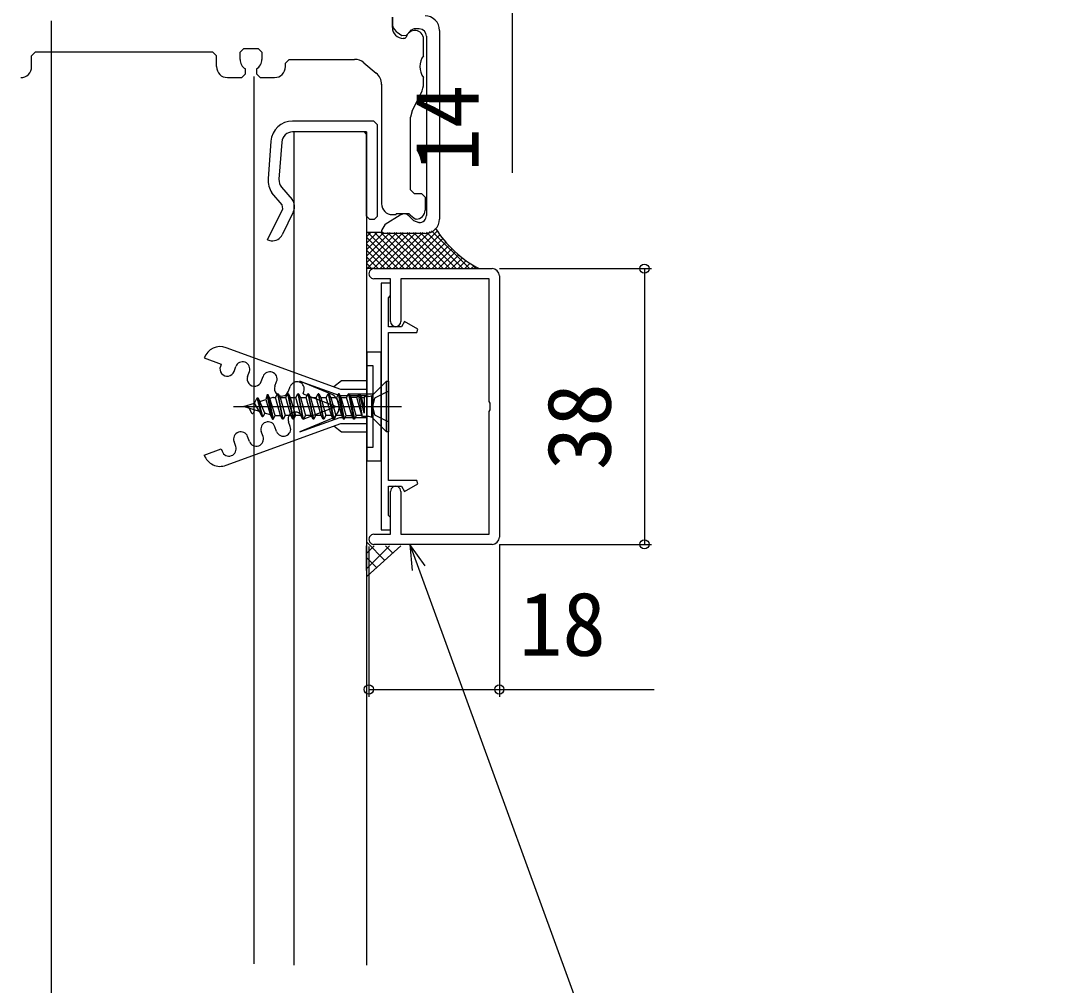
# Model space of a CAD drawing. Units: millimetres, scale not verified. Extents: x -525 to 525, y -782 to 777.
# Drawn here: x -291.2 to -148.3, y 136.4 to 269.3 of the extents above; entities that cross this region are included whole.
import ezdxf
from ezdxf.enums import TextEntityAlignment as Align

# ---------------------------------------------------------------- set-up
doc = ezdxf.new("R2010")
doc.units = ezdxf.units.MM
doc.header["$LTSCALE"] = 4
for name, color, linetype in [('0-2_YKK_11', 7, 'Continuous'), ('0-4_YKK_13', 4, 'Continuous'), ('0-6_YKK_D', 6, 'Continuous'), ('0-8_YSS_K', 3, 'Continuous')]:
    doc.layers.add(name, color=color, linetype=linetype)
doc.styles.add('ＭＳ ゴシック', font='')
doc.styles.get('ＭＳ ゴシック').set_extended_font_data('MS Gothic')

msp = doc.modelspace()

# ---------------------------------------------------------------- linework, layer by layer
at = {"layer": '0-2_YKK_11'}
for p, q in [((-242.487, 235.161), (-226.187, 235.161)), ((-225.187, 234.161), (-225.187, 198.161)), ((-226.187, 197.161), (-242.487, 197.161))]:
    msp.add_line(p, q, dxfattribs=at)
for points in [[(-240.187, 227.861), (-240.187, 233.761), (-242.487, 233.761)], [(-238.787, 204.461), (-238.787, 198.561), (-226.587, 198.561), (-226.587, 215.491), (-226.444, 215.682), (-226.444, 216.641), (-226.587, 216.832), (-226.587, 233.761), (-238.787, 233.761), (-238.787, 227.861)], [(-242.487, 198.561), (-240.187, 198.561), (-240.187, 204.461)]]:
    msp.add_lwpolyline(points, dxfattribs=at)
msp.add_lwpolyline([(-241.487, 233.161), (-241.487, 199.161), (-240.187, 199.161), (-240.187, 200.861), (-240.487, 201.161), (-240.487, 205.162), (-238.698, 205.162), (-238.287, 204.449), (-236.447, 205.512), (-236.567, 205.962), (-240.487, 205.962), (-240.487, 226.361), (-236.568, 226.361), (-236.447, 226.811), (-238.287, 227.874), (-238.698, 227.161), (-240.487, 227.161), (-240.487, 231.161), (-240.187, 231.461), (-240.187, 233.161)], close=True, dxfattribs=at)
for centre, radius, start, end in [((-242.487, 234.461), 0.7, 89.99999, 270.00001), ((-226.187, 234.161), 1, 0.00001, 89.99999), ((-239.487, 227.861), 0.7, 180.00001, 359.99877), ((-239.487, 204.461), 0.7, 359.99877, 180), ((-242.487, 197.861), 0.7, 89.99999, 270.00001), ((-226.187, 198.161), 1, 270.00001, 359.99999)]:
    msp.add_arc(centre, radius, start, end, dxfattribs=at)
at = {"layer": '0-4_YKK_13'}
for p, q in [((-247.055, 218.511), (-262.875, 224.27)), ((-265.887, 222.865), (-263.538, 222.01)), ((-263.538, 222.01), (-263.658, 221.681)), ((-261.778, 220.997), (-261.539, 221.655)), ((-259.899, 220.313), (-259.659, 220.971)), ((-258.019, 219.629), (-257.78, 220.287)), ((-256.14, 218.945), (-255.901, 219.603)), ((-254.261, 218.261), (-254.021, 218.919)), ((-240.737, 219.661), (-242.603, 217.796)), ((-257.887, 214.745), (-258.587, 217.364)), ((-257.787, 214.745), (-258.487, 217.364)), ((-256.487, 214.411), (-257.187, 217.792)), ((-257.087, 217.792), (-256.387, 214.411)), ((-256.122, 214.921), (-256.822, 217.282)), ((-256.312, 217.401), (-256.053, 217.401)), ((-255.687, 217.911), (-255.787, 217.911)), ((-255.422, 217.401), (-254.653, 217.401)), ((-254.287, 217.911), (-254.387, 217.911)), ((-254.022, 217.401), (-253.253, 217.401)), ((-252.887, 217.911), (-252.987, 217.911)), ((-252.622, 217.401), (-251.853, 217.401)), ((-252.262, 217.906), (-252.142, 218.235)), ((-252.262, 217.906), (-247.698, 216.161)), ((-251.487, 217.911), (-251.587, 217.911)), ((-251.222, 217.401), (-250.453, 217.401)), ((-250.087, 217.911), (-250.187, 217.911)), ((-249.822, 217.401), (-249.053, 217.401)), ((-248.687, 217.911), (-248.787, 217.911)), ((-248.422, 217.401), (-247.653, 217.401)), ((-247.287, 217.911), (-247.387, 217.911)), ((-247.205, 217.661), (-243.469, 217.661)), ((-243.469, 218.511), (-247.055, 218.511)), ((-247.022, 217.401), (-246.253, 217.401)), ((-245.887, 217.911), (-245.987, 217.911)), ((-245.781, 217.911), (-242.652, 217.911)), ((-244.922, 214.921), (-245.622, 217.401)), ((-244.153, 214.921), (-244.853, 217.401)), ((-244.069, 214.761), (-244.606, 217.875)), ((-243.837, 216.039), (-244.222, 217.401)), ((-242.837, 217.561), (-242.837, 214.761)), ((-261.834, 216.161), (-238.699, 216.161)), ((-258.272, 215.484), (-258.972, 216.625)), ((-257.522, 215.255), (-258.222, 216.854)), ((-252.262, 214.417), (-247.698, 216.161)), ((-248.166, 214.567), (-252.688, 212.666)), ((-252.262, 214.417), (-252.381, 214.746)), ((-242.603, 214.527), (-240.737, 212.661)), ((-255.901, 212.72), (-256.14, 213.378)), ((-254.021, 213.404), (-254.261, 214.062)), ((-259.659, 211.352), (-259.899, 212.01)), ((-257.78, 212.036), (-258.019, 212.694)), ((-265.887, 209.458), (-263.538, 210.313)), ((-263.538, 210.313), (-263.418, 209.984)), ((-261.539, 210.668), (-261.778, 211.326))]:
    msp.add_line(p, q, dxfattribs=at)
for points in [[(-243.469, 210.561), (-242.569, 210.561), (-242.569, 221.761), (-243.469, 221.761)], [(-240.737, 219.661), (-240.487, 219.661), (-240.487, 212.661), (-240.737, 212.661)]]:
    msp.add_lwpolyline(points, close=True, dxfattribs=at)
for points in [[(-248.166, 217.756), (-252.688, 219.657), (-247.205, 217.661)], [(-243.469, 219.711), (-246.969, 219.711), (-248.027, 218.865)], [(-256.783, 215.029), (-257.522, 215.255), (-257.787, 214.745), (-257.887, 214.745), (-258.272, 215.484), (-260.487, 216.161), (-258.972, 216.625), (-258.587, 217.364), (-258.487, 217.364), (-258.222, 216.854), (-257.372, 217.114), (-256.753, 214.921), (-256.487, 214.411), (-256.387, 214.411), (-256.122, 214.921), (-255.353, 214.921)], [(-256.546, 217.366), (-256.822, 217.282), (-257.087, 217.792), (-257.187, 217.792), (-257.372, 217.114)], [(-253.953, 214.921), (-254.722, 214.921), (-254.987, 214.411), (-255.087, 214.411), (-255.353, 214.921), (-256.053, 217.401), (-255.787, 217.911), (-255.087, 214.411)], [(-254.987, 214.411), (-255.687, 217.911), (-255.422, 217.401), (-254.722, 214.921)], [(-252.553, 214.921), (-253.322, 214.921), (-253.587, 214.411), (-253.687, 214.411), (-253.953, 214.921), (-254.653, 217.401), (-254.387, 217.911), (-253.687, 214.411)], [(-253.587, 214.411), (-254.287, 217.911), (-254.022, 217.401), (-253.322, 214.921)], [(-251.153, 214.921), (-251.922, 214.921), (-252.187, 214.411), (-252.287, 214.411), (-252.553, 214.921), (-253.253, 217.401), (-252.987, 217.911), (-252.287, 214.411)], [(-252.187, 214.411), (-252.887, 217.911), (-252.622, 217.401), (-251.922, 214.921)], [(-249.753, 214.921), (-250.522, 214.921), (-250.787, 214.411), (-250.887, 214.411), (-251.153, 214.921), (-251.853, 217.401), (-251.587, 217.911), (-250.887, 214.411)], [(-250.787, 214.411), (-251.487, 217.911), (-251.222, 217.401), (-250.522, 214.921)], [(-248.353, 214.921), (-249.122, 214.921), (-249.387, 214.411), (-249.487, 214.411), (-249.753, 214.921), (-250.453, 217.401), (-250.187, 217.911), (-249.487, 214.411)], [(-249.387, 214.411), (-250.087, 217.911), (-249.822, 217.401), (-249.122, 214.921)], [(-246.953, 214.921), (-247.722, 214.921), (-247.987, 214.411), (-248.087, 214.411), (-248.353, 214.921), (-249.053, 217.401), (-248.787, 217.911), (-248.087, 214.411)], [(-247.987, 214.411), (-248.687, 217.911), (-248.422, 217.401), (-247.722, 214.921)], [(-246.322, 214.921), (-247.022, 217.401), (-247.287, 217.911), (-246.587, 214.411), (-246.687, 214.411), (-247.387, 217.911), (-247.653, 217.401), (-246.953, 214.921), (-246.687, 214.411)], [(-243.169, 214.761), (-244.069, 214.761), (-244.153, 214.921), (-244.922, 214.921), (-245.187, 214.411), (-245.287, 214.411), (-245.553, 214.921), (-246.253, 217.401), (-245.987, 217.911), (-245.287, 214.411)], [(-244.433, 217.807), (-244.606, 217.875), (-244.853, 217.401), (-245.622, 217.401), (-245.887, 217.911), (-245.187, 214.411)], [(-243.169, 217.561), (-243.745, 217.561), (-243.837, 217.401), (-243.837, 215.221), (-244.433, 217.807), (-244.222, 217.401), (-243.837, 217.401)], [(-240.487, 218.261), (-242.403, 217.306), (-242.688, 216.161), (-242.403, 215.016), (-240.487, 214.061)], [(-258.922, 215.683), (-259.187, 215.173), (-259.287, 215.173), (-259.672, 215.912)], [(-252.688, 212.666), (-247.205, 214.661), (-243.469, 214.661)], [(-246.587, 214.411), (-246.322, 214.921), (-245.553, 214.921)], [(-262.875, 208.053), (-247.055, 213.811), (-243.469, 213.811)], [(-243.469, 212.611), (-246.969, 212.611), (-248.027, 213.458)]]:
    msp.add_lwpolyline(points, dxfattribs=at)
for centre, radius, start, end in [((-263.679, 222.061), 2.35, 70, 160), ((-262.718, 221.339), 1, 160, 340), ((-260.599, 221.313), 1, 340, 160), ((-258.959, 219.971), 1, 160, 340), ((-256.84, 219.945), 1, 340, 160), ((-255.2, 218.603), 1, 160, 340), ((-253.082, 218.577), 1, 340, 160), ((-256.312, 216.601), 0.8, 89.99998, 106.99998), ((-249.1, 216.161), 1.848, 300.38856, 59.61144), ((-243.169, 218.361), 0.8, 270, 314.99999), ((-253.321, 214.404), 1, 20, 200), ((-243.169, 213.961), 0.8, 44.99999, 89.99998), ((-257.08, 213.036), 1, 20, 200), ((-254.961, 213.062), 1, 200, 20), ((-260.839, 211.668), 1, 20, 200), ((-258.72, 211.694), 1, 200, 20), ((-262.479, 210.326), 1, 200, 20), ((-263.679, 210.262), 2.35, 200, 290)]:
    msp.add_arc(centre, radius, start, end, dxfattribs=at)
at = {"layer": '0-6_YKK_D'}
for p, q in [((-286.998, 269.3), (-286.998, 118.339)), ((-225.187, 235.161), (-204.187, 235.162)), ((-205.187, 235.162), (-205.187, 197.162)), ((-243.187, 196.861), (-243.187, 176.161)), ((-225.187, 197.161), (-204.187, 197.162)), ((-225.187, 197.161), (-225.187, 176.161))]:
    msp.add_line(p, q, dxfattribs=at)
for points in [[(-223.406, 284), (-223.406, 270), (-223.406, 248.382)], [(-235.437, 194.193), (-237.516, 197.161), (-237.2, 193.552)], [(-237.516, 197.161), (-236.319, 193.873), (-209.191, 119.339), (-123.01, 119.339)], [(-243.187, 177.161), (-225.187, 177.161), (-203.842, 177.161)]]:
    msp.add_lwpolyline(points, dxfattribs=at)
for centre in [(-205.187, 235.162), (-205.187, 197.162), (-243.187, 177.161), (-225.187, 177.161)]:
    msp.add_circle(centre, 0.637, dxfattribs=at)
at = {"layer": '0-8_YSS_K'}
for p, q in [((-239.942, 269.003), (-239.942, 269.803)), ((-239.942, 269.803), (-239.942, 268.989)), ((-239.942, 268.403), (-239.942, 269.003)), ((-239.442, 267.871), (-239.302, 267.76)), ((-239.302, 267.76), (-238.636, 267.294)), ((-238.671, 267.32), (-238.636, 267.294)), ((-238.636, 267.294), (-237.996, 267.35)), ((-237.996, 267.35), (-237.642, 267.704)), ((-237.996, 267.35), (-237.642, 267.704)), ((-237.642, 267.704), (-237.289, 268.057)), ((-236.935, 268.204), (-237.289, 268.057)), ((-236.242, 268.204), (-236.935, 268.204)), ((-233.442, 268.004), (-233.441, 255.004)), ((-233.442, 268.004), (-233.442, 264.704)), ((-238.218, 266.904), (-238.442, 266.903)), ((-238.218, 266.904), (-238.023, 267.06)), ((-235.642, 264.504), (-235.642, 266.799)), ((-235.242, 267.204), (-235.241, 255.004)), ((-289.192, 265), (-289.692, 264.5)), ((-289.691, 263), (-289.692, 264.5)), ((-264.692, 265.002), (-289.192, 265)), ((-264.192, 264.502), (-264.692, 265.002)), ((-264.192, 263.002), (-264.192, 264.502)), ((-260.442, 265.502), (-260.942, 265.002)), ((-260.942, 264.002), (-260.942, 265.002)), ((-260.442, 265.502), (-258.442, 265.502)), ((-257.942, 265.002), (-258.442, 265.502)), ((-257.942, 265.002), (-257.942, 264.002)), ((-254.192, 264.002), (-254.692, 263.502)), ((-254.692, 263.002), (-254.692, 263.502)), ((-254.192, 264.002), (-245.166, 264.003)), ((-243.885, 263.54), (-242.161, 262.103)), ((-260.692, 261.502), (-260.192, 262.002)), ((-260.192, 262.002), (-260.192, 262.703)), ((-258.987, 139.339), (-258.987, 261.659)), ((-258.692, 262.703), (-258.692, 262.002)), ((-258.692, 262.002), (-258.192, 261.502)), ((-262.692, 261.502), (-260.692, 261.502)), ((-258.192, 261.502), (-256.192, 261.502)), ((-241.441, 260.567), (-241.44, 244.103)), ((-235.641, 260.73), (-235.642, 261.504)), ((-237.22, 256.934), (-235.973, 259.358)), ((-237.22, 256.934), (-237.441, 256.02)), ((-237.44, 246.006), (-237.441, 256.02)), ((-248.475, 255.504), (-253.715, 255.504)), ((-241.988, 255.004), (-242.488, 255.504)), ((-241.988, 249.004), (-241.988, 255.004)), ((-241.988, 242.404), (-241.988, 255.004)), ((-235.241, 255.004), (-235.24, 242.504)), ((-233.441, 255.004), (-233.44, 242.004)), ((-243.788, 254.004), (-253.706, 254.004)), ((-253.485, 139.181), (-253.473, 254.004)), ((-243.488, 254.004), (-253.475, 254.004)), ((-243.788, 254.004), (-253.438, 254.004)), ((-251.852, 254.004), (-253.218, 254.004)), ((-248.475, 254.004), (-252.349, 254.004)), ((-248.475, 254.004), (-252.349, 254.004)), ((-243.788, 254.004), (-252.215, 254.004)), ((-247.765, 254.004), (-248.475, 254.004)), ((-247.765, 254.004), (-248.475, 254.004)), ((-243.788, 254.004), (-247.765, 254.004)), ((-243.788, 254.004), (-247.765, 254.004)), ((-243.488, 253.704), (-243.788, 254.004)), ((-243.488, 242.404), (-243.488, 253.704)), ((-243.488, 253.704), (-243.488, 242.404)), ((-243.488, 253.704), (-243.488, 242.404)), ((-243.488, 253.704), (-243.488, 245.711)), ((-243.487, 139.181), (-243.487, 254.004)), ((-256.698, 252.725), (-257.08, 247.558)), ((-255.202, 252.614), (-255.581, 247.483)), ((-243.488, 251.704), (-243.488, 242.404)), ((-255.234, 246.407), (-253.773, 244.67)), ((-237.44, 246.004), (-236.94, 245.504)), ((-255.135, 243.955), (-256.549, 245.621)), ((-236.94, 245.504), (-235.94, 245.504)), ((-235.44, 245.004), (-235.94, 245.504)), ((-235.44, 245.004), (-235.44, 243.204)), ((-257.143, 239.148), (-255.067, 243.41)), ((-255.067, 243.41), (-255.135, 243.955)), ((-253.576, 243.041), (-255.126, 239.84)), ((-243.488, 242.404), (-243.088, 242.004)), ((-243.088, 242.004), (-242.388, 242.004)), ((-242.388, 242.004), (-241.988, 242.404)), ((-240.94, 241.305), (-238.856, 242.56)), ((-237.618, 242.704), (-239.44, 242.703)), ((-237.019, 241.796), (-237.633, 242.411)), ((-237.423, 242.548), (-237.618, 242.704)), ((-237.423, 242.548), (-236.74, 242.004)), ((-237.019, 241.796), (-236.312, 241.504)), ((-236.64, 242.004), (-236.74, 242.004)), ((-241.24, 240.161), (-243.487, 240.161)), ((-243.487, 239.607), (-242.933, 240.161)), ((-243.487, 238.709), (-242.035, 240.161)), ((-243.487, 237.811), (-241.137, 240.161)), ((-243.487, 236.913), (-240.239, 240.161)), ((-243.487, 236.015), (-239.341, 240.161)), ((-243.409, 235.195), (-238.443, 240.161)), ((-238.308, 235.161), (-243.307, 240.161)), ((-242.543, 235.163), (-237.545, 240.161)), ((-237.41, 235.161), (-242.409, 240.161)), ((-241.647, 235.161), (-236.647, 240.161)), ((-236.512, 235.161), (-241.511, 240.161)), ((-240.956, 241.295), (-241.44, 240.438)), ((-241.44, 240.438), (-241.44, 240.203)), ((-241.44, 240.203), (-241.24, 240.003)), ((-240.956, 241.295), (-240.94, 241.305)), ((-240.749, 235.161), (-235.749, 240.161)), ((-235.614, 235.161), (-240.613, 240.161)), ((-239.85, 235.161), (-234.715, 240.297)), ((-234.716, 235.161), (-239.715, 240.161)), ((-238.952, 235.161), (-233.764, 240.35)), ((-233.818, 235.161), (-238.817, 240.161)), ((-232.92, 235.161), (-237.919, 240.161)), ((-232.022, 235.161), (-237.021, 240.161)), ((-236.24, 241.504), (-236.312, 241.504)), ((-231.124, 235.161), (-236.123, 240.161)), ((-230.226, 235.161), (-235.236, 240.172)), ((-229.328, 235.161), (-234.541, 240.375)), ((-257.143, 239.148), (-256.649, 239.014)), ((-239.206, 235.161), (-243.487, 239.443)), ((-238.935, 240.003), (-241.24, 240.003)), ((-235.44, 240.004), (-238.935, 240.003)), ((-238.054, 235.161), (-233.391, 239.825)), ((-237.156, 235.161), (-233, 239.317)), ((-236.258, 235.161), (-232.592, 238.828)), ((-240.104, 235.161), (-243.487, 238.544)), ((-241.002, 235.161), (-243.487, 237.646)), ((-235.36, 235.161), (-232.165, 238.357)), ((-234.462, 235.161), (-231.721, 237.903)), ((-233.564, 235.161), (-231.259, 237.466)), ((-241.9, 235.161), (-243.487, 236.748)), ((-242.81, 235.173), (-243.487, 235.85)), ((-232.666, 235.161), (-230.78, 237.048)), ((-231.768, 235.161), (-230.283, 236.647)), ((-230.87, 235.161), (-229.768, 236.264)), ((-229.972, 235.161), (-229.234, 235.899)), ((-242.487, 235.161), (-243.487, 235.198)), ((-229.074, 235.161), (-228.682, 235.554)), ((-228.43, 235.161), (-229.047, 235.779)), ((-228.176, 235.161), (-228.11, 235.227)), ((-243.487, 223.661), (-243.487, 208.661)), ((-241.487, 223.661), (-243.487, 223.661)), ((-241.487, 208.661), (-241.487, 223.661)), ((-243.487, 208.661), (-241.487, 208.661)), ((-243.437, 197.398), (-240.994, 194.955)), ((-243.497, 193.538), (-243.496, 196.961)), ((-243.437, 193.877), (-240.353, 196.961)), ((-243.437, 192.764), (-238.758, 196.961)), ((-243.437, 195.999), (-242.474, 196.961)), ((-240.879, 196.961), (-239.876, 195.958)), ((-243.438, 195.277), (-242.113, 193.952))]:
    msp.add_line(p, q, dxfattribs=at)
for points in [[(-242.488, 255.504), (-247.765, 255.504), (-248.475, 255.504)], [(-239.94, 242.603), (-239.44, 242.603), (-239.44, 242.703)]]:
    msp.add_lwpolyline(points, dxfattribs=at)
for centre, radius, start, end in [((-238.442, 268.989), 1.5, 180.00424, 228.19392), ((-235.442, 268.004), 2, 0.00424, 90.00424), ((-238.442, 268.403), 1.5, 180.00424, 270.00424), ((-236.847, 266.799), 1.205, 0.00424, 167.47857), ((-236.242, 267.204), 1, 0.00424, 90.00424), ((-233.642, 263.004), 2.5, 143.13434, 216.87413), ((-259.442, 264.002), 1.5, 180.00424, 240.00424), ((-259.442, 264.002), 1.5, 300.00424, 0.00424), ((-256.192, 263.002), 1.5, 270.00424, 0.00424), ((-245.165, 262.003), 2, 50.19867, 90.00424), ((-291.191, 263), 1.5, 270.00424, 0.00424), ((-262.692, 263.002), 1.5, 180.00424, 270.00424), ((-243.441, 260.566), 2, 0.00424, 50.19867), ((-238.641, 260.73), 3, 332.78813, 0.00424), ((-253.706, 252.504), 3, 90, 175.76954), ((-253.706, 252.504), 1.5, 90, 175.76954), ((-254.088, 247.337), 3, 175.76954, 214.87585), ((-254.085, 247.372), 1.5, 175.76954, 220.04831), ((-254.922, 243.705), 1.5, 333.7645, 40.04831), ((-239.94, 244.103), 1.5, 180.00424, 270.00424), ((-236.64, 243.204), 1.2, 270.00424, 0.00424), ((-238.34, 241.704), 1, 45.00424, 122.67803), ((-236.24, 242.504), 1, 270.00424, 0.00424), ((-235.44, 242.004), 2, 270.00424, 0.00424), ((-220.353, 249.469), 16.218, 212.53472, 241.9121), ((-256.471, 240.503), 1.5, 263.20652, 333.73747)]:
    msp.add_arc(centre, radius, start, end, dxfattribs=at)

# ---------------------------------------------------------------- texts
at = {"layer": '0-6_YKK_D', "style": 'ＭＳ ゴシック'}
for s, p in [('14', (-225.406, 248.541)), ('38', (-207.187, 207.4))]:
    msp.add_text(s, height=8.798, rotation=90, dxfattribs=at).set_placement(p, align=Align.BOTTOM_LEFT)
msp.add_text('18', height=8.798, dxfattribs=at).set_placement((-222.478, 179.161), align=Align.BOTTOM_LEFT)

doc.saveas('drawing.dxf')
